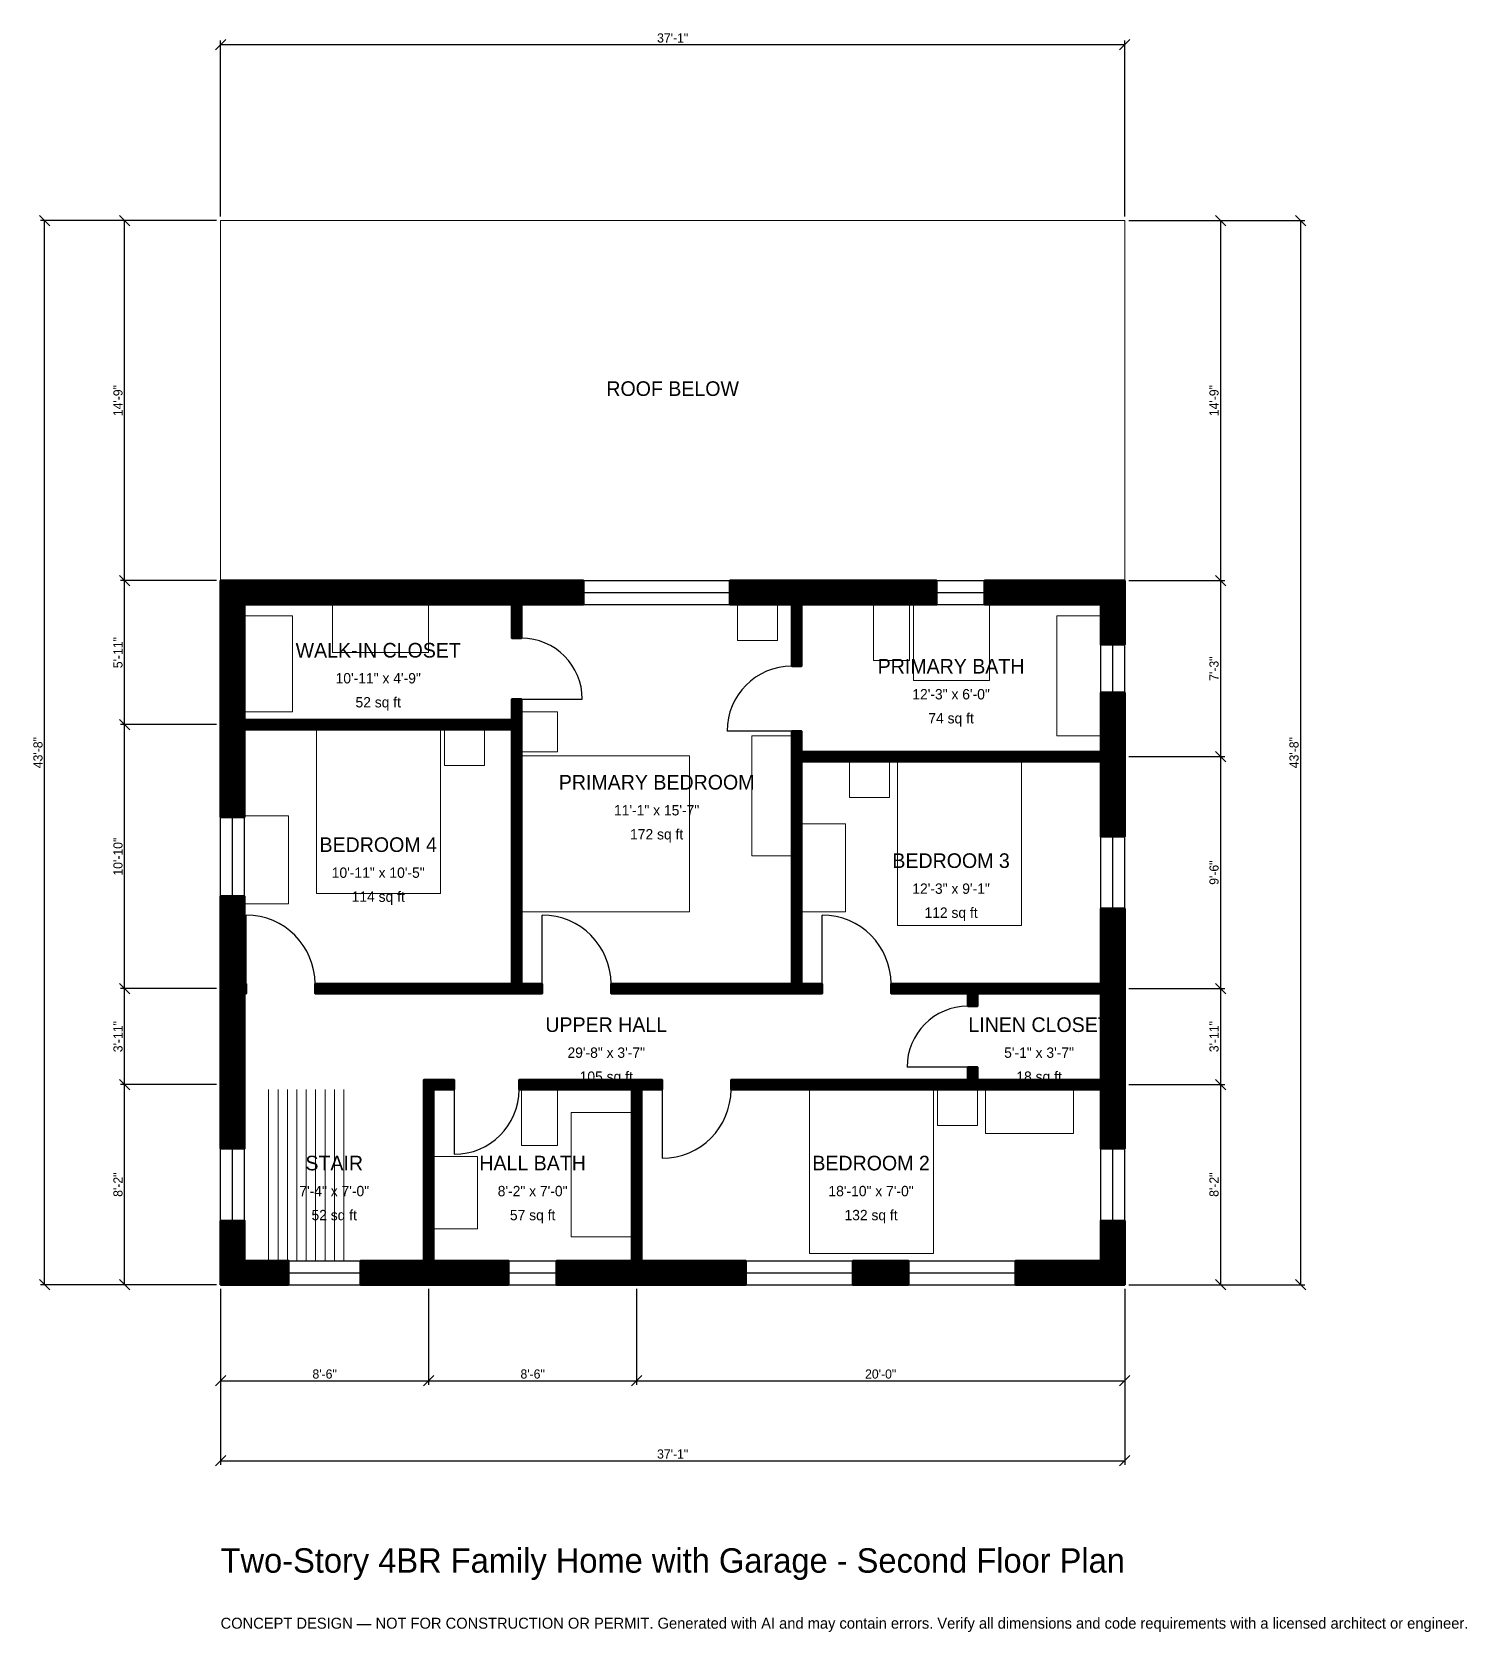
# Model space of a CAD drawing. Header units: inches. Extents: x -93 to 613, y -171 to 616.
import ezdxf
from ezdxf.enums import TextEntityAlignment as Align

# ---------------------------------------------------------------- set-up
doc = ezdxf.new("R2010")
doc.units = ezdxf.units.IN
doc.header["$MEASUREMENT"] = 0
doc.linetypes.add('DASHED', pattern=[0.6, 0.5, -0.1])
for name, color, linetype, lineweight in [('A-ANNO-DIMS', 1, 'Continuous', 13), ('A-ANNO-TEXT', 7, 'Continuous', 18), ('A-AREA-IDEN', 7, 'Continuous', 18), ('A-DOOR', 2, 'Continuous', 25), ('A-FLOR-FIXT', 9, 'Continuous', 13), ('A-FLOR-STRS', 3, 'Continuous', 18), ('A-FURN', 9, 'Continuous', 13), ('A-GLAZ', 4, 'Continuous', 25), ('A-SITE-PAVE', 8, 'Continuous', 13), ('A-WALL', 7, 'Continuous', 50), ('A-WALL-PATT', 8, 'Continuous', 13)]:
    doc.layers.add(name, color=color, linetype=linetype, lineweight=lineweight)
doc.dimstyles.new('PLAN', dxfattribs={"dimtxt": 4.5, "dimasz": 3, "dimexe": 2, "dimexo": 2, "dimgap": 1, "dimtad": 1, "dimdec": 0, "dimlunit": 4, "dimtsz": 2.5, "dimcen": 2.5, "dimclrd": 1, "dimclre": 1, "dimazin": 3, "dimtfac": 1, "dimtmove": 0, "dimatfit": 3})

msp = doc.modelspace()

# ---------------------------------------------------------------- hatches: boundary and pattern name
at = {"layer": 'A-WALL-PATT'}
h = msp.add_hatch(dxfattribs=at)
h.set_pattern_fill('ANSI31', color=8, scale=0.8)
h.paths.add_polyline_path([(202.3622, 0), (202.3622, 0), (198.8189, 0), (165.3543, 0), (165.3543, 11.811), (198.8189, 11.811), (202.3622, 11.811), (202.3622, 96.063), (146.8504, 96.063), (146.8504, 100.7874), (202.3622, 100.7874), (207.0866, 100.7874), (217.3228, 100.7874), (217.3228, 96.063), (207.0866, 96.063), (207.0866, 11.811), (210.6299, 11.811), (258.3989, 11.811), (258.3989, 0), (210.6299, 0), (207.0866, 0), (207.0866, 0), (202.3622, 0)])
h.paths.add_polyline_path([(108.2677, 0), (104.7244, 0), (104.7244, 0), (100, 0), (100, 0), (96.4567, 0), (68.8976, 0), (68.8976, 11.811), (96.4567, 11.811), (100, 11.811), (100, 96.063), (100, 100.7874), (104.7244, 100.7874), (114.9606, 100.7874), (114.9606, 96.063), (104.7244, 96.063), (104.7244, 11.811), (108.2677, 11.811), (141.7323, 11.811), (141.7323, 0), (108.2677, 0)])
h.paths.add_polyline_path([(11.811, 0), (11.811, 0), (0, 0), (0, 0), (0, 0), (0, 11.811), (0, 11.811), (0, 31.4961), (11.811, 31.4961), (11.811, 11.811), (33.4646, 11.811), (33.4646, 0), (11.811, 0)])
h.paths.add_polyline_path([(0, 92.5197), (0, 104.3307), (0, 139.7638), (0, 143.3071), (0, 143.3071), (0, 148.0315), (0, 148.0315), (0, 151.5748), (0, 191.1417), (11.811, 191.1417), (11.811, 151.5748), (11.811, 148.0315), (12.5984, 148.0315), (12.5984, 143.3071), (11.811, 143.3071), (11.811, 139.7638), (11.811, 104.3307), (11.811, 92.5197), (11.811, 66.9291), (0, 66.9291), (0, 92.5197)])
h.paths.add_polyline_path([(0, 269.685), (0, 273.2283), (0, 273.2283), (0, 277.9528), (0, 277.9528), (0, 281.4961), (0, 334.6457), (0, 334.6457), (0, 346.4567), (0, 346.4567), (0, 346.4567), (11.811, 346.4567), (11.811, 346.4567), (139.7638, 346.4567), (143.3071, 346.4567), (143.3071, 346.4567), (148.0315, 346.4567), (148.0315, 346.4567), (151.5748, 346.4567), (178.5433, 346.4567), (178.5433, 334.6457), (151.5748, 334.6457), (148.0315, 334.6457), (148.0315, 318.1102), (143.3071, 318.1102), (143.3071, 334.6457), (139.7638, 334.6457), (11.811, 334.6457), (11.811, 281.4961), (11.811, 277.9528), (143.3071, 277.9528), (143.3071, 288.189), (148.0315, 288.189), (148.0315, 277.9528), (148.0315, 273.2283), (148.0315, 148.0315), (158.2677, 148.0315), (158.2677, 143.3071), (148.0315, 143.3071), (143.3071, 143.3071), (46.4567, 143.3071), (46.4567, 148.0315), (143.3071, 148.0315), (143.3071, 273.2283), (11.811, 273.2283), (11.811, 269.685), (11.811, 230.1181), (0, 230.1181), (0, 269.685)])
h.paths.add_polyline_path([(277.5591, 346.4567), (281.1024, 346.4567), (281.1024, 346.4567), (285.8268, 346.4567), (285.8268, 346.4567), (289.3701, 346.4567), (352.3622, 346.4567), (352.3622, 334.6457), (289.3701, 334.6457), (285.8268, 334.6457), (285.8268, 304.3307), (281.1024, 304.3307), (281.1024, 334.6457), (277.5591, 334.6457), (250.5906, 334.6457), (250.5906, 346.4567), (277.5591, 346.4567)])
h.paths.add_polyline_path([(433.0709, 346.4567), (433.0709, 346.4567), (444.8819, 346.4567), (444.8819, 346.4567), (444.8819, 346.4567), (444.8819, 334.6457), (444.8819, 334.6457), (444.8819, 314.9606), (433.0709, 314.9606), (433.0709, 334.6457), (375.9843, 334.6457), (375.9843, 346.4567), (433.0709, 346.4567)])
h.paths.add_polyline_path([(444.8819, 265.748), (444.8819, 262.2047), (444.8819, 262.2047), (444.8819, 257.4803), (444.8819, 257.4803), (444.8819, 253.937), (444.8819, 220.4724), (433.0709, 220.4724), (433.0709, 253.937), (433.0709, 257.4803), (285.8268, 257.4803), (285.8268, 148.0315), (296.063, 148.0315), (296.063, 143.3071), (285.8268, 143.3071), (281.1024, 143.3071), (192.126, 143.3071), (192.126, 148.0315), (281.1024, 148.0315), (281.1024, 257.4803), (281.1024, 262.2047), (281.1024, 272.4409), (285.8268, 272.4409), (285.8268, 262.2047), (433.0709, 262.2047), (433.0709, 265.748), (433.0709, 291.3386), (444.8819, 291.3386), (444.8819, 265.748)])
h.paths.add_polyline_path([(444.8819, 151.5748), (444.8819, 148.0315), (444.8819, 148.0315), (444.8819, 143.3071), (444.8819, 143.3071), (444.8819, 139.7638), (444.8819, 104.3307), (444.8819, 100.7874), (444.8819, 100.7874), (444.8819, 96.063), (444.8819, 96.063), (444.8819, 92.5197), (444.8819, 66.9291), (433.0709, 66.9291), (433.0709, 92.5197), (433.0709, 96.063), (372.4409, 96.063), (367.7165, 96.063), (251.1811, 96.063), (251.1811, 100.7874), (367.7165, 100.7874), (367.7165, 107.0866), (372.4409, 107.0866), (372.4409, 100.7874), (433.0709, 100.7874), (433.0709, 104.3307), (433.0709, 139.7638), (433.0709, 143.3071), (372.4409, 143.3071), (372.4409, 137.0079), (367.7165, 137.0079), (367.7165, 143.3071), (329.9213, 143.3071), (329.9213, 148.0315), (367.7165, 148.0315), (372.4409, 148.0315), (433.0709, 148.0315), (433.0709, 151.5748), (433.0709, 185.0394), (444.8819, 185.0394), (444.8819, 151.5748)])
h.paths.add_polyline_path([(444.8819, 11.811), (444.8819, 11.811), (444.8819, 0), (444.8819, 0), (444.8819, 0), (433.0709, 0), (433.0709, 0), (391.2073, 0), (391.2073, 11.811), (433.0709, 11.811), (433.0709, 31.4961), (444.8819, 31.4961), (444.8819, 11.811)])
h.paths.add_polyline_path([(311.1549, 0), (311.1549, 11.811), (338.4514, 11.811), (338.4514, 0), (311.1549, 0)])

# ---------------------------------------------------------------- linework, layer by layer
at = {"layer": 'A-DOOR'}
for p, q in [((148.0315, 288.189), (177.9528, 288.189)), ((281.1024, 272.4409), (249.2126, 272.4409)), ((12.5984, 148.0315), (12.5984, 181.8898)), ((158.2677, 148.0315), (158.2677, 181.8898)), ((296.063, 148.0315), (296.063, 181.8898)), ((367.7165, 107.0866), (337.7953, 107.0866)), ((114.9606, 96.063), (114.9606, 64.1732)), ((217.3228, 96.063), (217.3228, 62.2047))]:
    msp.add_line(p, q, dxfattribs=at)
for centre, radius, start, end in [((148.0315, 288.189), 29.9213, 0, 90), ((281.1024, 272.4409), 31.8898, 90, 180), ((12.5984, 148.0315), 33.8583, 0, 90), ((158.2677, 148.0315), 33.8583, 0, 90), ((296.063, 148.0315), 33.8583, 0, 90), ((367.7165, 107.0866), 29.9213, 90, 180), ((114.9606, 96.063), 31.8898, 270, 360), ((217.3228, 96.063), 33.8583, 270, 360)]:
    msp.add_arc(centre, radius, start, end, dxfattribs=at)
at = {"layer": 'A-FLOR-FIXT'}
for points in [[(321.2598, 307.0866), (338.9764, 307.0866), (338.9764, 334.6457), (321.2598, 334.6457)], [(340.9449, 297.2441), (378.3465, 297.2441), (378.3465, 334.6457), (340.9449, 334.6457)], [(411.4173, 270.0787), (433.0709, 270.0787), (433.0709, 329.1339), (411.4173, 329.1339)], [(148.0315, 68.5039), (165.748, 68.5039), (165.748, 96.063), (148.0315, 96.063)], [(172.4409, 23.622), (202.3622, 23.622), (202.3622, 84.6457), (172.4409, 84.6457)], [(104.7244, 27.5591), (126.378, 27.5591), (126.378, 62.9921), (104.7244, 62.9921)]]:
    msp.add_lwpolyline(points, close=True, dxfattribs=at)
at = {"layer": 'A-FLOR-STRS'}
for p, q in [((23.622, 11.811), (23.622, 96.063)), ((28.248, 11.811), (28.248, 96.063)), ((32.874, 11.811), (32.874, 96.063)), ((37.5, 11.811), (37.5, 96.063)), ((42.126, 11.811), (42.126, 96.063)), ((46.752, 11.811), (46.752, 96.063)), ((51.378, 11.811), (51.378, 96.063)), ((56.0039, 11.811), (56.0039, 96.063)), ((60.6299, 11.811), (60.6299, 96.063))]:
    msp.add_line(p, q, dxfattribs=at)
at = {"layer": 'A-FURN'}
for points in [[(55.1181, 311.0236), (102.3622, 311.0236), (102.3622, 334.6457), (55.1181, 334.6457)], [(254.3307, 316.9291), (274.0157, 316.9291), (274.0157, 334.6457), (254.3307, 334.6457)], [(11.811, 281.8898), (35.4331, 281.8898), (35.4331, 329.1339), (11.811, 329.1339)], [(148.0315, 262.2047), (165.748, 262.2047), (165.748, 281.8898), (148.0315, 281.8898)], [(47.2441, 192.5197), (108.2677, 192.5197), (108.2677, 273.2283), (47.2441, 273.2283)], [(110.2362, 255.5118), (129.9213, 255.5118), (129.9213, 273.2283), (110.2362, 273.2283)], [(261.4173, 211.0236), (281.1024, 211.0236), (281.1024, 270.0787), (261.4173, 270.0787)], [(148.0315, 183.4646), (230.7087, 183.4646), (230.7087, 260.2362), (148.0315, 260.2362)], [(309.4488, 239.7638), (329.1339, 239.7638), (329.1339, 257.4803), (309.4488, 257.4803)], [(333.0709, 176.7717), (394.0945, 176.7717), (394.0945, 257.4803), (333.0709, 257.4803)], [(11.811, 187.4016), (33.4646, 187.4016), (33.4646, 230.7087), (11.811, 230.7087)], [(285.8268, 183.4646), (307.4803, 183.4646), (307.4803, 226.7717), (285.8268, 226.7717)], [(289.7638, 15.3543), (350.7874, 15.3543), (350.7874, 96.063), (289.7638, 96.063)], [(352.7559, 78.3465), (372.4409, 78.3465), (372.4409, 96.063), (352.7559, 96.063)], [(376.378, 74.4094), (419.685, 74.4094), (419.685, 96.063), (376.378, 96.063)]]:
    msp.add_lwpolyline(points, close=True, dxfattribs=at)
at = {"layer": 'A-GLAZ'}
for p, q in [((178.5433, 346.4567), (250.5906, 346.4567)), ((352.3622, 346.4567), (375.9843, 346.4567)), ((178.5433, 340.5512), (250.5906, 340.5512)), ((352.3622, 340.5512), (375.9843, 340.5512)), ((178.5433, 334.6457), (250.5906, 334.6457)), ((352.3622, 334.6457), (375.9843, 334.6457)), ((433.0709, 291.3386), (433.0709, 314.9606)), ((438.9764, 291.3386), (438.9764, 314.9606)), ((444.8819, 291.3386), (444.8819, 314.9606)), ((0, 191.1417), (0, 230.1181)), ((5.9055, 191.1417), (5.9055, 230.1181)), ((11.811, 191.1417), (11.811, 230.1181)), ((433.0709, 185.0394), (433.0709, 220.4724)), ((438.9764, 185.0394), (438.9764, 220.4724)), ((444.8819, 185.0394), (444.8819, 220.4724)), ((0, 31.4961), (0, 66.9291)), ((5.9055, 31.4961), (5.9055, 66.9291)), ((11.811, 31.4961), (11.811, 66.9291)), ((433.0709, 31.4961), (433.0709, 66.9291)), ((438.9764, 31.4961), (438.9764, 66.9291)), ((444.8819, 31.4961), (444.8819, 66.9291)), ((33.4646, 11.811), (68.8976, 11.811)), ((141.7323, 11.811), (165.3543, 11.811)), ((258.3989, 11.811), (311.1549, 11.811)), ((338.4514, 11.811), (391.2073, 11.811)), ((33.4646, 5.9055), (68.8976, 5.9055)), ((33.4646, 0), (68.8976, 0)), ((141.7323, 5.9055), (165.3543, 5.9055)), ((141.7323, 0), (165.3543, 0)), ((258.3989, 5.9055), (311.1549, 5.9055)), ((258.3989, 0), (311.1549, 0)), ((338.4514, 5.9055), (391.2073, 5.9055)), ((338.4514, 0), (391.2073, 0))]:
    msp.add_line(p, q, dxfattribs=at)
at = {"layer": 'A-SITE-PAVE', "linetype": 'DASHED'}
msp.add_lwpolyline([(0, 346.4567), (444.8819, 346.4567), (444.8819, 523.622), (0, 523.622)], close=True, dxfattribs=at)
at = {"layer": 'A-WALL'}
for points in [[(0, 269.685), (0, 273.2283), (0, 273.2283), (0, 277.9528), (0, 277.9528), (0, 281.4961), (0, 334.6457), (0, 334.6457), (0, 346.4567), (0, 346.4567), (0, 346.4567), (11.811, 346.4567), (11.811, 346.4567), (139.7638, 346.4567), (143.3071, 346.4567), (143.3071, 346.4567), (148.0315, 346.4567), (148.0315, 346.4567), (151.5748, 346.4567), (178.5433, 346.4567), (178.5433, 334.6457), (151.5748, 334.6457), (148.0315, 334.6457), (148.0315, 318.1102), (143.3071, 318.1102), (143.3071, 334.6457), (139.7638, 334.6457), (11.811, 334.6457), (11.811, 281.4961), (11.811, 277.9528), (143.3071, 277.9528), (143.3071, 288.189), (148.0315, 288.189), (148.0315, 277.9528), (148.0315, 273.2283), (148.0315, 148.0315), (158.2677, 148.0315), (158.2677, 143.3071), (148.0315, 143.3071), (143.3071, 143.3071), (46.4567, 143.3071), (46.4567, 148.0315), (143.3071, 148.0315), (143.3071, 273.2283), (11.811, 273.2283), (11.811, 269.685), (11.811, 230.1181), (0, 230.1181), (0, 269.685)], [(277.5591, 346.4567), (281.1024, 346.4567), (281.1024, 346.4567), (285.8268, 346.4567), (285.8268, 346.4567), (289.3701, 346.4567), (352.3622, 346.4567), (352.3622, 334.6457), (289.3701, 334.6457), (285.8268, 334.6457), (285.8268, 304.3307), (281.1024, 304.3307), (281.1024, 334.6457), (277.5591, 334.6457), (250.5906, 334.6457), (250.5906, 346.4567), (277.5591, 346.4567)], [(433.0709, 346.4567), (433.0709, 346.4567), (444.8819, 346.4567), (444.8819, 346.4567), (444.8819, 346.4567), (444.8819, 334.6457), (444.8819, 334.6457), (444.8819, 314.9606), (433.0709, 314.9606), (433.0709, 334.6457), (375.9843, 334.6457), (375.9843, 346.4567), (433.0709, 346.4567)], [(444.8819, 265.748), (444.8819, 262.2047), (444.8819, 262.2047), (444.8819, 257.4803), (444.8819, 257.4803), (444.8819, 253.937), (444.8819, 220.4724), (433.0709, 220.4724), (433.0709, 253.937), (433.0709, 257.4803), (285.8268, 257.4803), (285.8268, 148.0315), (296.063, 148.0315), (296.063, 143.3071), (285.8268, 143.3071), (281.1024, 143.3071), (192.126, 143.3071), (192.126, 148.0315), (281.1024, 148.0315), (281.1024, 257.4803), (281.1024, 262.2047), (281.1024, 272.4409), (285.8268, 272.4409), (285.8268, 262.2047), (433.0709, 262.2047), (433.0709, 265.748), (433.0709, 291.3386), (444.8819, 291.3386), (444.8819, 265.748)], [(0, 92.5197), (0, 104.3307), (0, 139.7638), (0, 143.3071), (0, 143.3071), (0, 148.0315), (0, 148.0315), (0, 151.5748), (0, 191.1417), (11.811, 191.1417), (11.811, 151.5748), (11.811, 148.0315), (12.5984, 148.0315), (12.5984, 143.3071), (11.811, 143.3071), (11.811, 139.7638), (11.811, 104.3307), (11.811, 92.5197), (11.811, 66.9291), (0, 66.9291), (0, 92.5197)], [(444.8819, 151.5748), (444.8819, 148.0315), (444.8819, 148.0315), (444.8819, 143.3071), (444.8819, 143.3071), (444.8819, 139.7638), (444.8819, 104.3307), (444.8819, 100.7874), (444.8819, 100.7874), (444.8819, 96.063), (444.8819, 96.063), (444.8819, 92.5197), (444.8819, 66.9291), (433.0709, 66.9291), (433.0709, 92.5197), (433.0709, 96.063), (372.4409, 96.063), (367.7165, 96.063), (251.1811, 96.063), (251.1811, 100.7874), (367.7165, 100.7874), (367.7165, 107.0866), (372.4409, 107.0866), (372.4409, 100.7874), (433.0709, 100.7874), (433.0709, 104.3307), (433.0709, 139.7638), (433.0709, 143.3071), (372.4409, 143.3071), (372.4409, 137.0079), (367.7165, 137.0079), (367.7165, 143.3071), (329.9213, 143.3071), (329.9213, 148.0315), (367.7165, 148.0315), (372.4409, 148.0315), (433.0709, 148.0315), (433.0709, 151.5748), (433.0709, 185.0394), (444.8819, 185.0394), (444.8819, 151.5748)], [(108.2677, 0), (104.7244, 0), (104.7244, 0), (100, 0), (100, 0), (96.4567, 0), (68.8976, 0), (68.8976, 11.811), (96.4567, 11.811), (100, 11.811), (100, 96.063), (100, 100.7874), (104.7244, 100.7874), (114.9606, 100.7874), (114.9606, 96.063), (104.7244, 96.063), (104.7244, 11.811), (108.2677, 11.811), (141.7323, 11.811), (141.7323, 0), (108.2677, 0)], [(202.3622, 0), (202.3622, 0), (198.8189, 0), (165.3543, 0), (165.3543, 11.811), (198.8189, 11.811), (202.3622, 11.811), (202.3622, 96.063), (146.8504, 96.063), (146.8504, 100.7874), (202.3622, 100.7874), (207.0866, 100.7874), (217.3228, 100.7874), (217.3228, 96.063), (207.0866, 96.063), (207.0866, 11.811), (210.6299, 11.811), (258.3989, 11.811), (258.3989, 0), (210.6299, 0), (207.0866, 0), (207.0866, 0), (202.3622, 0)], [(11.811, 0), (11.811, 0), (0, 0), (0, 0), (0, 0), (0, 11.811), (0, 11.811), (0, 31.4961), (11.811, 31.4961), (11.811, 11.811), (33.4646, 11.811), (33.4646, 0), (11.811, 0)], [(444.8819, 11.811), (444.8819, 11.811), (444.8819, 0), (444.8819, 0), (444.8819, 0), (433.0709, 0), (433.0709, 0), (391.2073, 0), (391.2073, 11.811), (433.0709, 11.811), (433.0709, 31.4961), (444.8819, 31.4961), (444.8819, 11.811)], [(311.1549, 0), (311.1549, 11.811), (338.4514, 11.811), (338.4514, 0), (311.1549, 0)]]:
    msp.add_lwpolyline(points, close=True, dxfattribs=at)

# ---------------------------------------------------------------- texts
at = {"layer": 'A-ANNO-TEXT'}
for s, height, p in [('Two-Story 4BR Family Home with Garage - Second Floor Plan', 12, (0, -141.7323)), ('CONCEPT DESIGN — NOT FOR CONSTRUCTION OR PERMIT. Generated with AI and may contain errors. Verify all dimensions and code requirements with a licensed architect or engineer.', 5.4, (0, -169.2913))]:
    msp.add_text(s, height=height, dxfattribs=at).set_placement(p)
at = {"layer": 'A-AREA-IDEN'}
for s, height, p in [('ROOF BELOW', 7.2, (222.4409, 440.9449)), ('WALK-IN CLOSET', 7.2, (77.5591, 312.2047)), ('PRIMARY BATH', 7.2, (359.4488, 304.3307)), ('10\'-11" x 4\'-9"', 5.1, (77.5591, 298.4252)), ('12\'-3" x 6\'-0"', 5.1, (359.4488, 290.5512)), ('52 sq ft', 5.1, (77.5591, 286.6142)), ('74 sq ft', 5.1, (359.4488, 278.7402)), ('PRIMARY BEDROOM', 7.2, (214.5669, 247.2441)), ('11\'-1" x 15\'-7"', 5.1, (214.5669, 233.4646)), ('172 sq ft', 5.1, (214.5669, 221.6535)), ('BEDROOM 4', 7.2, (77.5591, 216.5354)), ('10\'-11" x 10\'-5"', 5.1, (77.5591, 202.7559)), ('BEDROOM 3', 7.2, (359.4488, 208.6614)), ('12\'-3" x 9\'-1"', 5.1, (359.4488, 194.8819)), ('114 sq ft', 5.1, (77.5591, 190.9449)), ('112 sq ft', 5.1, (359.4488, 183.0709)), ('UPPER HALL', 7.2, (189.7638, 127.9528)), ('LINEN CLOSET', 7.2, (402.7559, 127.9528)), ('29\'-8" x 3\'-7"', 5.1, (189.7638, 114.1732)), ('5\'-1" x 3\'-7"', 5.1, (402.7559, 114.1732)), ('105 sq ft', 5.1, (189.7638, 102.3622)), ('18 sq ft', 5.1, (402.7559, 102.3622)), ('STAIR', 7.2, (55.9055, 59.8425)), ('HALL BATH', 7.2, (153.5433, 59.8425)), ('BEDROOM 2', 7.2, (320.0787, 59.8425)), ('7\'-4" x 7\'-0"', 5.1, (55.9055, 46.063)), ('8\'-2" x 7\'-0"', 5.1, (153.5433, 46.063)), ('18\'-10" x 7\'-0"', 5.1, (320.0787, 46.063)), ('52 sq ft', 5.1, (55.9055, 34.252)), ('57 sq ft', 5.1, (153.5433, 34.252)), ('132 sq ft', 5.1, (320.0787, 34.252))]:
    msp.add_text(s, height=height, dxfattribs=at).set_placement(p, align=Align.MIDDLE_CENTER)

# ---------------------------------------------------------------- dimensions: what is measured, and where the dimension line sits
at = {"layer": 'A-ANNO-DIMS'}
for base, p1, p2, text in [((0, 610.2362), (0, 523.622), (444.8819, 523.622), '37\'-1"'), ((0, -47.2441), (0, 0), (102.3622, 0), '8\'-6"'), ((0, -86.6142), (0, 0), (444.8819, 0), '37\'-1"'), ((102.3622, -47.2441), (102.3622, 0), (204.7244, 0), '8\'-6"'), ((204.7244, -47.2441), (204.7244, 0), (444.8819, 0), '20\'-0"')]:
    msp.add_linear_dim(base=base, p1=p1, p2=p2, text=text, dimstyle='PLAN', dxfattribs=at).render()
for base, p1, p2, text in [((-86.6142, 0), (0, 0), (0, 523.622), '43\'-8"'), ((-47.2441, 346.4567), (0, 346.4567), (0, 523.622), '14\'-9"'), ((492.126, 346.4567), (444.8819, 346.4567), (444.8819, 523.622), '14\'-9"'), ((531.4961, 0), (444.8819, 0), (444.8819, 523.622), '43\'-8"'), ((-47.2441, 275.5906), (0, 275.5906), (0, 346.4567), '5\'-11"'), ((492.126, 259.8425), (444.8819, 259.8425), (444.8819, 346.4567), '7\'-3"'), ((-47.2441, 145.6693), (0, 145.6693), (0, 275.5906), '10\'-10"'), ((492.126, 145.6693), (444.8819, 145.6693), (444.8819, 259.8425), '9\'-6"'), ((-47.2441, 98.4252), (0, 98.4252), (0, 145.6693), '3\'-11"'), ((492.126, 98.4252), (444.8819, 98.4252), (444.8819, 145.6693), '3\'-11"'), ((-47.2441, 0), (0, 0), (0, 98.4252), '8\'-2"'), ((492.126, 0), (444.8819, 0), (444.8819, 98.4252), '8\'-2"')]:
    msp.add_linear_dim(base=base, p1=p1, p2=p2, angle=90, text=text, dimstyle='PLAN', dxfattribs=at).render()

doc.saveas('drawing.dxf')
